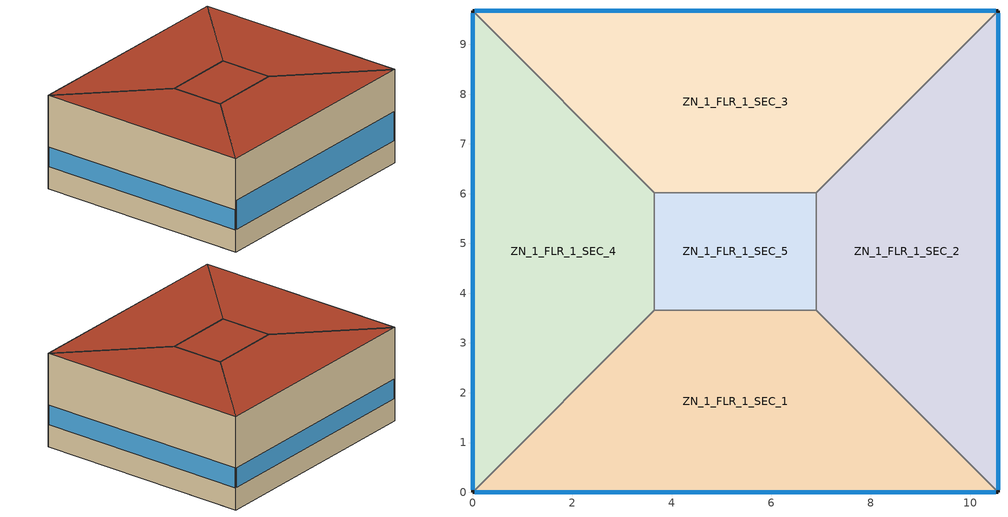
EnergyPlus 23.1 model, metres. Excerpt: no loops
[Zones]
ZN_1_FLR_1_SEC_1
 floor ground (ASHRAE 90.1-2004_Sec 5.5-4_Unheated_Ext-slab): 3.66,3.66 6.9,3.66 10.56,0 0,0 z0
 wall outside (CBECS_New_Restaurant_North_Mass_Ext-wall): 0,0 10.56,0 z0:4.22
 wall to ZN_1_FLR_1_SEC_2 (ASHRAE 90.1-2004_Sec 5.5-4_Interior Wall_Int-Wall): 10.56,0 6.9,3.66 z0:4.22
 wall to ZN_1_FLR_1_SEC_5 (ASHRAE 90.1-2004_Sec 5.5-4_Interior Wall_Int-Wall): 6.9,3.66 3.66,3.66 z0:4.22
 wall to ZN_1_FLR_1_SEC_4 (ASHRAE 90.1-2004_Sec 5.5-4_Interior Wall_Int-Wall): 3.66,3.66 0,0 z0:4.22
 window (CBECS_Windows_Single_Pane_Tinted_0_1_fixed_north_window): 0.05,0 10.51,0 z1:2.33
 roof outside (CBECS_New_Restaurant_North_IEAD_Roof): 0,0 10.56,0 6.9,3.66 3.66,3.66 z4.22
ZN_1_FLR_1_SEC_2
 floor ground (ASHRAE 90.1-2004_Sec 5.5-4_Unheated_Ext-slab): 6.9,3.66 6.9,6.02 10.56,9.68 10.56,0 z0
 wall outside (CBECS_New_Restaurant_North_Mass_Ext-wall): 10.56,0 10.56,9.68 z0:4.22
 wall to ZN_1_FLR_1_SEC_3 (ASHRAE 90.1-2004_Sec 5.5-4_Interior Wall_Int-Wall): 10.56,9.68 6.9,6.02 z0:4.22
 wall to ZN_1_FLR_1_SEC_5 (ASHRAE 90.1-2004_Sec 5.5-4_Interior Wall_Int-Wall): 6.9,6.02 6.9,3.66 z0:4.22
 window (CBECS_Windows_Single_Pane_Tinted_0_1_fixed_west_window): 10.56,0.05 10.56,9.63 z1:1.89
 roof outside (CBECS_New_Restaurant_North_IEAD_Roof): 10.56,0 10.56,9.68 6.9,6.02 6.9,3.66 z4.22
ZN_1_FLR_1_SEC_3
 floor ground (ASHRAE 90.1-2004_Sec 5.5-4_Unheated_Ext-slab): 0,9.68 10.56,9.68 6.9,6.02 3.66,6.02 z0
 wall outside (CBECS_New_Restaurant_North_Mass_Ext-wall): 10.56,9.68 0,9.68 z0:4.22
 wall to ZN_1_FLR_1_SEC_5 (ASHRAE 90.1-2004_Sec 5.5-4_Interior Wall_Int-Wall): 3.66,6.02 6.9,6.02 z0:4.22
 wall to ZN_1_FLR_1_SEC_4 (ASHRAE 90.1-2004_Sec 5.5-4_Interior Wall_Int-Wall): 0,9.68 3.66,6.02 z0:4.22
 window (CBECS_Windows_Single_Pane_Tinted_0_1_fixed_south_window): 10.51,9.68 0.05,9.68 z1:1.89
 roof outside (CBECS_New_Restaurant_North_IEAD_Roof): 3.66,6.02 6.9,6.02 10.56,9.68 0,9.68 z4.22
ZN_1_FLR_1_SEC_4
 floor ground (ASHRAE 90.1-2004_Sec 5.5-4_Unheated_Ext-slab): 0,9.68 3.66,6.02 3.66,3.66 0,0 z0
 wall outside (CBECS_New_Restaurant_North_Mass_Ext-wall): 0,9.68 0,0 z0:4.22
 wall to ZN_1_FLR_1_SEC_5 (ASHRAE 90.1-2004_Sec 5.5-4_Interior Wall_Int-Wall): 3.66,3.66 3.66,6.02 z0:4.22
 window (CBECS_Windows_Single_Pane_Tinted_0_1_fixed_east_window): 0,9.63 0,0.05 z1:1.89
 roof outside (CBECS_New_Restaurant_North_IEAD_Roof): 0,0 3.66,3.66 3.66,6.02 0,9.68 z4.22
ZN_1_FLR_1_SEC_5
 floor ground (ASHRAE 90.1-2004_Sec 5.5-4_Unheated_Ext-slab): 3.66,6.02 6.9,6.02 6.9,3.66 3.66,3.66 z0
 roof outside (CBECS_New_Restaurant_North_IEAD_Roof): 3.66,3.66 6.9,3.66 6.9,6.02 3.66,6.02 z4.22
[Building]
All: North Axis {deg}=158.434; Terrain=City; Loads Convergence Tolerance Value {W}=0.04; Temperature Convergence Tolerance Value {deltaC}=0.2; Solar Distribution=FullInteriorAndExterior; Maximum Number of Warmup Days=25; Minimum Number of Warmup Days=6
[Site:Location]
NEWARK_NJ_USA TMY2-14734: Latitude {deg}=40.7; Longitude {deg}=-74.17; Time Zone {hr}=-5; Elevation {m}=9
[SizingPeriod:DesignDay] Day of Month=21; Humidity Condition Type=Wetbulb; Barometric Pressure {Pa}=101217; Rain Indicator=No; Snow Indicator=No; Daylight Saving Time Indicator=No; Solar Model Indicator=ASHRAEClearSky
Name | Month | Day Type | Maximum Dry-Bulb Temperature {C} | Daily Dry-Bulb Temperature Range {deltaC} | Wetbulb or DewPoint at Maximum Dry-Bulb {C} | Wind Speed {m/s} | Wind Direction {deg} | Sky Clearness
NEWARK Ann Htg 99.6% Condns DB | 1 | WinterDesignDay | -12.1 | 0 | -12.1 | 6.1 | 280 | 0
NEWARK Ann Clg .4% Condns DB=>MWB | 7 | SummerDesignDay | 34.1 | 8.9 | 23.8 | 5.7 | 250 | 1
[Site:GroundTemperature:BuildingSurface]
20, 19.99, 20.02, 20.05, 20.09, 20.16, 20.19, 20.22, 20.23, 20.22, 20.19, 20.15
[Site:WaterMainsTemperature]
Calculation Method=CORRELATION; Annual Average Outdoor Air Temperature {C}=12.08; Maximum Difference In Monthly Average Outdoor Air Temperatures {deltaC}=25.8
[WindowMaterial:Glazing]
Grey 6MM: Optical Data Type=SpectralAverage; Thickness {m}=0.006; Solar Transmittance at Normal Incidence=0.455; Front Side Solar Reflectance at Normal Incidence=0.053; Back Side Solar Reflectance at Normal Incidence=0.053; Visible Transmittance at Normal Incidence=0.431; Front Side Visible Reflectance at Normal Incidence=0.052; Back Side Visible Reflectance at Normal Incidence=0.052; Infrared Transmittance at Normal Incidence=0; Front Side Infrared Hemispherical Emissivity=0.84; Back Side Infrared Hemispherical Emissivity=0.84; Conductivity {W/m-K}=0.9
[Material] Thermal Absorptance=0.9
Name | Roughness | Thickness {m} | Conductivity {W/m-K} | Density {kg/m3} | Specific Heat {J/kg-K} | Solar Absorptance | Visible Absorptance
Roof Membrane [1] | Rough | 0.0095 | 0.19 | 1121.29 | 1670 | 0.75 | 0.75
Roof Insulation [84] | MediumRough | 0.1022 | 0.049 | 265 | 836.8 | 0.7 | 0.7
Metal Decking | MediumSmooth | 0.0015 | 45.006 | 7680 | 418.4 | 0.7 | 0.3
GP01 1/2 GYPSUM | Smooth | 0.0127 | 0.16 | 800 | 1090 | 0.7 | 0.5
1IN Stucco | Smooth | 0.0253 | 0.6918 | 1858 | 837 | 0.92 | 0.92
8IN Concrete HW | MediumRough | 0.2033 | 1.7296 | 2243 | 837 | 0.65 | 0.65
Wall Insulation [160] | MediumRough | 0.0208 | 0.0432 | 91 | 837 | 0.5 | 0.5
1/2IN Gypsum | Smooth | 0.0127 | 0.16 | 784.9 | 830 | 0.92 | 0.92
MAT-CC05 8 HW CONCRETE | Rough | 0.2032 | 1.311 | 2240 | 836.8 | 0.7 | 0.7
Std Wood 6inch | MediumSmooth | 0.15 | 0.12 | 540 | 1210 | 0.7 | 0.7
[Material:NoMass]
CP02 CARPET PAD: Roughness=VeryRough; Thermal Resistance {m2-K/W}=0.2165; Thermal Absorptance=0.9; Solar Absorptance=0.7; Visible Absorptance=0.8
[Construction]
InteriorFurnishings: Std Wood 6inch
CBECS_Windows_Single_Pane_Tinted_0_1_fixed_south_window; CBECS_Windows_Single_Pane_Tinted_0_1_fixed_east_window; CBECS_Windows_Single_Pane_Tinted_0_1_fixed_north_window; CBECS_Windows_Single_Pane_Tinted_0_1_fixed_west_window: Grey 6MM
CBECS_New_Restaurant_North_IEAD_Roof: Roof Membrane [1], Roof Insulation [84], Metal Decking
ASHRAE 90.1-2004_Sec 5.5-4_Interior Wall_Int-Wall: GP01 1/2 GYPSUM, GP01 1/2 GYPSUM
CBECS_New_Restaurant_North_Mass_Ext-wall: 1IN Stucco, 8IN Concrete HW, Wall Insulation [160], 1/2IN Gypsum
ASHRAE 90.1-2004_Sec 5.5-4_Unheated_Ext-slab: MAT-CC05 8 HW CONCRETE, CP02 CARPET PAD
[ComponentCost:LineItem]
Name | Line Item Type | Item | Cost per Area {$/m2}
Interior Furnishings | Construction | InteriorFurnishings | 1
south:CBECS_Windows_Single_Pane_Tinted_0_1_fixed_south_window | CONSTRUCTION | CBECS_Windows_Single_Pane_Tinted_0_1_fixed_south_window | 1
east:CBECS_Windows_Single_Pane_Tinted_0_1_fixed_east_window | CONSTRUCTION | CBECS_Windows_Single_Pane_Tinted_0_1_fixed_east_window | 1
north:CBECS_Windows_Single_Pane_Tinted_0_1_fixed_north_window | CONSTRUCTION | CBECS_Windows_Single_Pane_Tinted_0_1_fixed_north_window | 1
west:CBECS_Windows_Single_Pane_Tinted_0_1_fixed_west_window | CONSTRUCTION | CBECS_Windows_Single_Pane_Tinted_0_1_fixed_west_window | 1
roofs:CBECS_New_Restaurant_North_IEAD_Roof | CONSTRUCTION | CBECS_New_Restaurant_North_IEAD_Roof | 1
int-walls:ASHRAE 90.1-2004_Sec 5.5-4_Interior Wall_Int-Wall | CONSTRUCTION | ASHRAE 90.1-2004_Sec 5.5-4_Interior Wall_Int-Wall | 1
ext-walls:CBECS_New_Restaurant_North_Mass_Ext-wall | CONSTRUCTION | CBECS_New_Restaurant_North_Mass_Ext-wall | 1
ext-slab:ASHRAE 90.1-2004_Sec 5.5-4_Unheated_Ext-slab | CONSTRUCTION | ASHRAE 90.1-2004_Sec 5.5-4_Unheated_Ext-slab | 560.787
[Zone] Type=1; Multiplier=1; Ceiling Height {m}=4.2192; Floor Area {m2}=autocalculate; Part of Total Floor Area=YES
Name | Volume {m3}
ZN_1_FLR_1_SEC_1; ZN_1_FLR_1_SEC_3 | 106.4968
ZN_1_FLR_1_SEC_2; ZN_1_FLR_1_SEC_4 | 92.8772
ZN_1_FLR_1_SEC_5 | 32.4109
[InternalMass] Construction=InteriorFurnishings
Name | Zone or ZoneList | Surface Area {m2}
ZN_1_FLR_1_SEC_1_InternalMass_1 | ZN_1_FLR_1_SEC_1 | 50.4821
ZN_1_FLR_1_SEC_2_InternalMass_1 | ZN_1_FLR_1_SEC_2 | 44.0261
ZN_1_FLR_1_SEC_3_InternalMass_1 | ZN_1_FLR_1_SEC_3 | 50.4821
ZN_1_FLR_1_SEC_4_InternalMass_1 | ZN_1_FLR_1_SEC_4 | 44.0261
ZN_1_FLR_1_SEC_5_InternalMass_1 | ZN_1_FLR_1_SEC_5 | 15.3636
[ZoneInfiltration:DesignFlowRate] Schedule=INFIL_SCH; Design Flow Rate Calculation Method=flow/zone; Constant Term Coefficient=1; Temperature Term Coefficient=0; Velocity Term Coefficient=0; Velocity Squared Term Coefficient=0
Name | Zone or ZoneList or Space or SpaceList | Design Flow Rate {m3/s}
ZN_1_FLR_1_SEC_1_Infiltration | ZN_1_FLR_1_SEC_1 | 0.0193
ZN_1_FLR_1_SEC_2_Infiltration | ZN_1_FLR_1_SEC_2 | 0.0174
ZN_1_FLR_1_SEC_3_Infiltration | ZN_1_FLR_1_SEC_3 | 0.0193
ZN_1_FLR_1_SEC_4_Infiltration | ZN_1_FLR_1_SEC_4 | 0.0174
ZN_1_FLR_1_SEC_5_Infiltration | ZN_1_FLR_1_SEC_5 | 0.0022
[People] Number of People Schedule=BLDG_OCC_SCH; Number of People Calculation Method=people; Fraction Radiant=0.3; Activity Level Schedule=ACTIVITY_SCH; Carbon Dioxide Generation Rate {m3/s-W}=3.82E-8; Mean Radiant Temperature Calculation Type=ZoneAveraged; Work Efficiency Schedule=WORK_EFF_SCH; Clothing Insulation Calculation Method=ClothingInsulationSchedule; Clothing Insulation Schedule=CLOTHING_SCH; Air Velocity Schedule=AIR_VELO_SCH; Thermal Comfort Model 1 Type=FANGER
Name | Zone or ZoneList or Space or SpaceList | Number of People
ZN_1_FLR_1_SEC_1 | ZN_1_FLR_1_SEC_1 | 10.3741
ZN_1_FLR_1_SEC_2 | ZN_1_FLR_1_SEC_2 | 9.0473
ZN_1_FLR_1_SEC_3 | ZN_1_FLR_1_SEC_3 | 10.3741
ZN_1_FLR_1_SEC_4 | ZN_1_FLR_1_SEC_4 | 9.0473
ZN_1_FLR_1_SEC_5 | ZN_1_FLR_1_SEC_5 | 3.1572
[Lights] Schedule=BLDG_LIGHT_SCH; Design Level Calculation Method=LightingLevel; Return Air Fraction=0; Fraction Radiant=0.2; Fraction Visible=0.2; Fraction Replaceable=1
Name | Zone or ZoneList or Space or SpaceList | Lighting Level {W}
ZN_1_FLR_1_SEC_1_Lights | ZN_1_FLR_1_SEC_1 | 440.7594
ZN_1_FLR_1_SEC_2_Lights | ZN_1_FLR_1_SEC_2 | 384.3918
ZN_1_FLR_1_SEC_3_Lights | ZN_1_FLR_1_SEC_3 | 440.7594
ZN_1_FLR_1_SEC_4_Lights | ZN_1_FLR_1_SEC_4 | 384.3918
ZN_1_FLR_1_SEC_5_Lights | ZN_1_FLR_1_SEC_5 | 134.1393
[ElectricEquipment] Schedule=BLDG_EQUIP_SCH; Design Level Calculation Method=EquipmentLevel; Fraction Latent=0; Fraction Radiant=0.5; Fraction Lost=0
Name | Zone or ZoneList or Space or SpaceList | Design Level {W}
ZN_1_FLR_1_SEC_1_MiscPlug_Equip | ZN_1_FLR_1_SEC_1 | 257.6077
ZN_1_FLR_1_SEC_2_MiscPlug_Equip | ZN_1_FLR_1_SEC_2 | 224.663
ZN_1_FLR_1_SEC_3_MiscPlug_Equip | ZN_1_FLR_1_SEC_3 | 257.6077
ZN_1_FLR_1_SEC_4_MiscPlug_Equip | ZN_1_FLR_1_SEC_4 | 224.663
ZN_1_FLR_1_SEC_5_MiscPlug_Equip | ZN_1_FLR_1_SEC_5 | 78.3995
[GasEquipment] Schedule=BLDG_EQUIP_SCH; Design Level Calculation Method=EquipmentLevel; Fraction Latent=0; Fraction Radiant=0.2; Fraction Lost=0; Carbon Dioxide Generation Rate {m3/s-W}=0
Name | Zone or ZoneList or Space or SpaceList | Design Level {W}
ZN_1_FLR_1_SEC_1_MiscGas_Equip | ZN_1_FLR_1_SEC_1 | 1488.23
ZN_1_FLR_1_SEC_2_MiscGas_Equip | ZN_1_FLR_1_SEC_2 | 1297.91
ZN_1_FLR_1_SEC_3_MiscGas_Equip | ZN_1_FLR_1_SEC_3 | 1488.23
ZN_1_FLR_1_SEC_4_MiscGas_Equip | ZN_1_FLR_1_SEC_4 | 1297.91
ZN_1_FLR_1_SEC_5_MiscGas_Equip | ZN_1_FLR_1_SEC_5 | 452.9242
[Exterior:FuelEquipment]
Equipment_SimpleRefrigeration: Fuel Use Type=Electricity; Schedule=ALWAYS_ON; Design Level {W}=1236.5
[Exterior:Lights]
Exterior Facade Lighting: Schedule=ALWAYS_ON; Design Level {W}=66.3946; Control Option=AstronomicalClock
[UtilityCost:Tariff]
Name | Output Meter | Conversion Factor Choice | Demand Window Length | Monthly Charge or Variable | Group
ConsEdisCo_No-9_GeneralLarge | Electricity:Facility | kWh | halfHour | 87.3 | Comm Elect
ConsEdisCo_No-2_GeneralSmall | Electricity:Facility | kWh | halfHour | 12.74 | Comm Elect
NY_EIAMonthlyRateGas | NaturalGas:Facility | MCF |  | 0 | Comm Gas
[UtilityCost:Charge:Simple] Season=Annual
Name | Utility Cost Charge Simple | Tariff | Source Variable | Category Variable | Cost per Unit Value or Variable
 | AnnualEnergyCharges | ConsEdisCo_No-9_GeneralLarge | totalEnergy | EnergyCharges | 0.1023
 | TaxofEightPercent | ConsEdisCo_No-9_GeneralLarge | SubTotal | Taxes | 0.08
 | TaxofEightPercent | ConsEdisCo_No-2_GeneralSmall | SubTotal | Taxes | 0.08
 | MonthlyRateGasCharge | NY_EIAMonthlyRateGas | totalEnergy | EnergyCharges | NY_MonthlyGasRates
 | TaxofEightPercent | NY_EIAMonthlyRateGas | SubTotal | Taxes | 0.08
[UtilityCost:Charge:Block] Season=Annual; Block Size 3 Value or Variable=remaining
Name | Utility Cost Charge Block | Tariff | Source Variable | Category Variable | Block Size 1 Value or Variable | Block 1 Cost per Unit Value or Variable | Block Size 2 Value or Variable | Block 2 Cost per Unit Value or Variable | Block 3 Cost per Unit Value or Variable
 | AnnualDemandCharge | ConsEdisCo_No-9_GeneralLarge | totalDemand | DemandCharges | 5 | 0 | 900 | 17.46 | 16.24
 | AnnualEnergyCharge | ConsEdisCo_No-2_GeneralSmall | totalEnergy | EnergyCharges | 900 | 0.173 | 1100 | 0.166 | 0.1329
[UtilityCost:Qualify] Variable=TotalDemand; Threshold Value or Variable=10; Season=Annual; Threshold Test=Count
Name | Utility Cost Qualify | Tariff | Qualify Type | Number of Months
 | MinDemand10kw | ConsEdisCo_No-9_GeneralLarge | Minimum | 12
 | MaxDemand10kw | ConsEdisCo_No-2_GeneralSmall | Maximum | 1
[UtilityCost:Variable]
NY_MonthlyGasRates: Tariff=NY_EIAMonthlyRateGas; Variable Type=Currency; January Value=9.55; February Value=9.82; March Value=9.79; April Value=9.25; May Value=8.75; June Value=9.52; July Value=9.28; August Value=9.19; September Value=8.74; October Value=9.04; November Value=8.51; December Value=9.24
[Schedule:Compact]
ALWAYS_ON; BLDG_LIGHT_SCH; INFIL_SCH: Through: 12/31, For: AllDays, Until: 24:00, 1
WORK_EFF_SCH: Through: 12/31, For: AllDays, Until: 24:00, 0
AIR_VELO_SCH: Through: 12/31, For: AllDays, Until: 24:00, 0.2
CLOTHING_SCH: Through: 04/30, For: AllDays, Until: 24:00, 1.1, Through: 09/30, For: AllDays, Until: 24:00, 0.6, Through: 12/31, For: AllDays, Until: 24:00, 1.1
BLDG_EQUIP_SCH: Through: 12/31, For: AllDays, Until: 24:00, 0.95
BLDG_OCC_SCH: Through: 12/31, For: AllDays, Until: 12:00, 0.95, Until: 13:00, 0.5, Until: 24:00, 0.95
ACTIVITY_SCH: Through: 12/31, For: AllDays, Until: 24:00, 120
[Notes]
MicroCogeneration.idf
Basic file description:  1 story building divided into four exterior and one interior conditioned zones.
Highlights:              Small food service building with cogeneration and multiple electric load centers
A combustion MicroCHP follows thermal loads with electrical limiting.
MicroCHP unit data from measurements conducted by IEA/ECBCS Annex 42 for
a Senertech internal combustion engine production unit
A solid oxide fuel cell (SOFC) operates as a baseload cogenerator.
SOFC unit data from measurements by IEA/ECBCS Annex 42 for FCT prototype unit
REFERENCE: "Experimental Investigation of Residential Cogeneration Devices and Calibration
of Annex 42 Models." A report of Subtask B of IEA/ECBCS Annex 42.  ISBN No. 978-0-662-47523-1.
available from http://cogen-sim.net/
A fake, continuous wind turbine is modeled using a Combustion Turbine model with null fuel use curves.
Simulation Location/Run: Newark NJ, USA  , 1 run period,
Location:                Newark, NJ
Design Days:             NEWARK_NJ_USA Annual Heating 99.6%, MaxDB=-12.1°C
NEWARK_NJ_USA Annual Cooling (DB=>MWB) .4%, MaxDB=34.1°C MWB=23.8°C
Run Period (Weather File): Winter 1/7 to 1/11 (Newark NJ TMY2-based    )
Run Control:             Zone and System sizing with weather file run control (no design days run)
Building: Small, intensive fast food service.  single floor rectangular building 5 zones - 4 exterior, 1 interior.
Generated as an existing stock model from CBECS survey building ID 2859 but with PTACs and central hyrdonic heat for cogen study.
There are windows on all 4 facades. The window to wall ratio averages .236 .
Floor Area:       102.19 m2
Number of Stories: 1
Zone Description Details:
Internal gains description:     lighting is 17.5 watts/m2, food service equip is 69.2 watts/m2.  Occupancy is 2.43 m2/person
per 100 ft2 of floor area. The infiltration is 0.65 air changes per hour.
Interzone Surfaces:             6 interzone surfaces
Internal Mass:                  Yes
Lights:                         Yes
Windows:                        Banded
Detached Shading:               None
Daylight:                       None
Natural Ventilation:            None
Compact Schedules:              Yes
HVAC:                           PTACs with hot water reheat coils.  Hydronic hot water plant configured for cogeneration.
Zonal Equipment:                PTAC
Central Air Handling Equipment: No
System Equipment Autosize:      Yes
Purchased Cooling:              None
Purchased Heating:              None
Coils:                          DX, COIL:WATER:SIMPLEHEATING
Pumps:                          PUMP:CONSTANT SPEED
Boilers:                        None
Chillers:                       None
Standard Reports:               Yes
Timestep or Hourly Variables:   Hourly
Time bins Report:               None
HTML Report:                    Yes
Environmental Emissions:        None
Utility Tariffs:                Yes
US National Holidays
